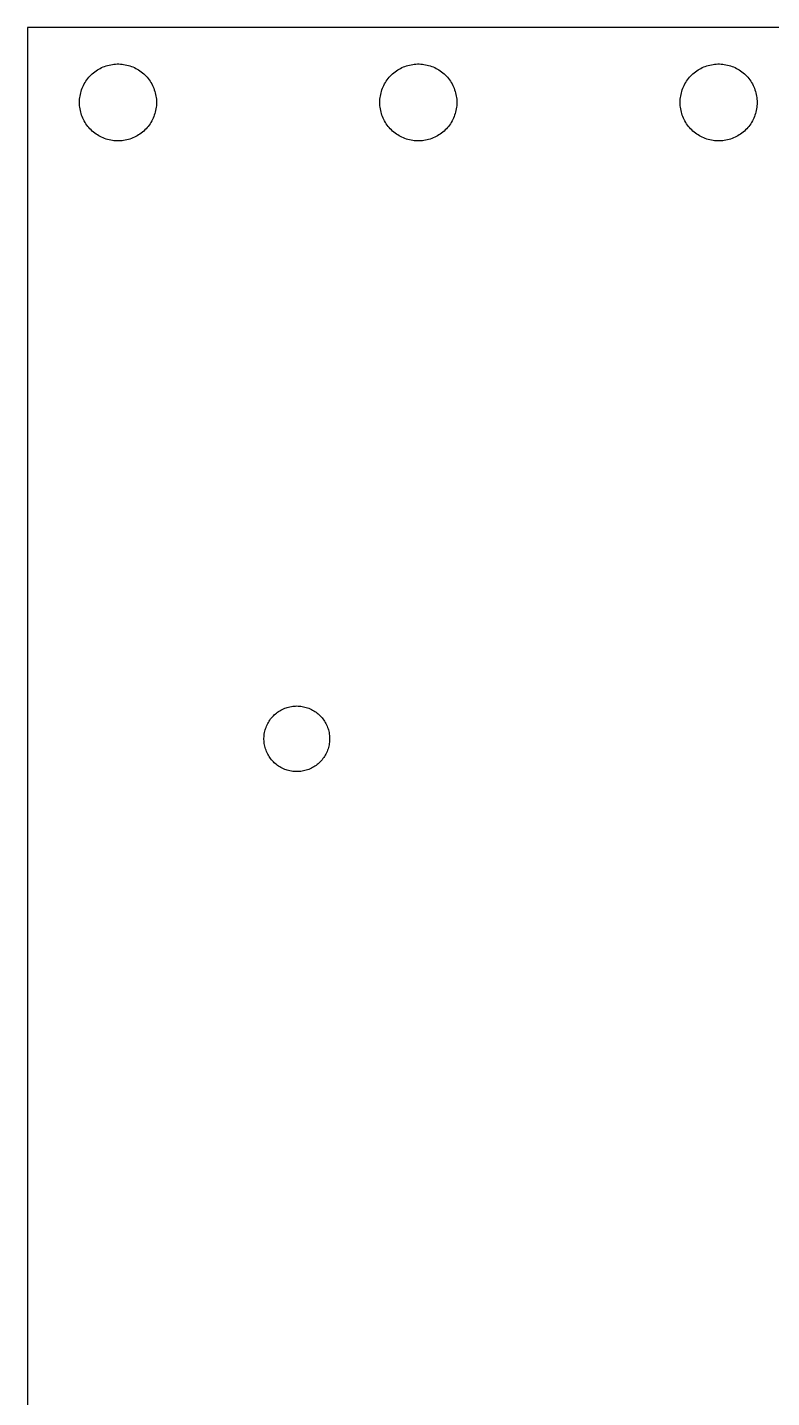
# Model space of a CAD drawing. Header units: metres. Extents: x -6 to 6, y -3.7 to 2.
# Drawn here: x -6.017 to -4.456, y -0.825 to 2.05 of the extents above; entities that cross this region are included whole.
import ezdxf

# ---------------------------------------------------------------- set-up
doc = ezdxf.new("R2010")
doc.units = ezdxf.units.M

msp = doc.modelspace()

# ---------------------------------------------------------------- linework, layer by layer
for p, q in [((6.01672, 2.04999), (-6.01672, 2.04999)), ((-6.01672, 2.04999), (-6.01672, -2.95)), ((-5.87819, 1.9547), (-5.87553, 1.9568)), ((-5.87553, 1.9568), (-5.8728, 1.95879)), ((-5.8728, 1.95879), (-5.87, 1.96066)), ((-5.87, 1.96066), (-5.8671, 1.9624)), ((-5.8671, 1.9624), (-5.86414, 1.96404)), ((-5.86414, 1.96404), (-5.86111, 1.96555)), ((-5.86111, 1.96555), (-5.85802, 1.96692)), ((-5.85802, 1.96692), (-5.85487, 1.96815)), ((-5.85487, 1.96815), (-5.85168, 1.96927)), ((-5.85168, 1.96927), (-5.84845, 1.97025)), ((-5.84845, 1.97025), (-5.84517, 1.97108)), ((-5.84517, 1.97108), (-5.84187, 1.97179)), ((-5.84187, 1.97179), (-5.83853, 1.97235)), ((-5.83853, 1.97235), (-5.83517, 1.97278)), ((-5.83517, 1.97278), (-5.83182, 1.97307)), ((-5.83182, 1.97307), (-5.82843, 1.97321)), ((-5.82843, 1.97321), (-5.82506, 1.97321)), ((-5.82506, 1.97321), (-5.82167, 1.97307)), ((-5.82167, 1.97307), (-5.81831, 1.97278)), ((-5.81831, 1.97278), (-5.81496, 1.97235)), ((-5.81496, 1.97235), (-5.81161, 1.97179)), ((-5.81161, 1.97179), (-5.80832, 1.97108)), ((-5.80832, 1.97108), (-5.80504, 1.97025)), ((-5.80504, 1.97025), (-5.8018, 1.96927)), ((-5.8018, 1.96927), (-5.79861, 1.96815)), ((-5.79861, 1.96815), (-5.79547, 1.96692)), ((-5.79547, 1.96692), (-5.79237, 1.96555)), ((-5.79237, 1.96555), (-5.78935, 1.96404)), ((-5.78935, 1.96404), (-5.78639, 1.9624)), ((-5.78639, 1.9624), (-5.78349, 1.96066)), ((-5.78349, 1.96066), (-5.78069, 1.95879)), ((-5.78069, 1.95879), (-5.77795, 1.9568)), ((-5.77795, 1.9568), (-5.7753, 1.9547)), ((-5.24828, 1.9547), (-5.24562, 1.9568)), ((-5.24562, 1.9568), (-5.24289, 1.95879)), ((-5.24289, 1.95879), (-5.24007, 1.96066)), ((-5.24007, 1.96066), (-5.23718, 1.9624)), ((-5.23718, 1.9624), (-5.23422, 1.96404)), ((-5.23422, 1.96404), (-5.23119, 1.96555)), ((-5.23119, 1.96555), (-5.2281, 1.96692)), ((-5.2281, 1.96692), (-5.22496, 1.96815)), ((-5.22496, 1.96815), (-5.22177, 1.96927)), ((-5.22177, 1.96927), (-5.21852, 1.97025)), ((-5.21852, 1.97025), (-5.21526, 1.97108)), ((-5.21526, 1.97108), (-5.21194, 1.97179)), ((-5.21194, 1.97179), (-5.20862, 1.97235)), ((-5.20862, 1.97235), (-5.20526, 1.97278)), ((-5.20526, 1.97278), (-5.20189, 1.97307)), ((-5.20189, 1.97307), (-5.19852, 1.97321)), ((-5.19852, 1.97321), (-5.19513, 1.97321)), ((-5.19513, 1.97321), (-5.19176, 1.97307)), ((-5.19176, 1.97307), (-5.18839, 1.97278)), ((-5.18839, 1.97278), (-5.18503, 1.97235)), ((-5.18503, 1.97235), (-5.1817, 1.97179)), ((-5.1817, 1.97179), (-5.17839, 1.97108)), ((-5.17839, 1.97108), (-5.17513, 1.97025)), ((-5.17513, 1.97025), (-5.17189, 1.96927)), ((-5.17189, 1.96927), (-5.16869, 1.96815)), ((-5.16869, 1.96815), (-5.16554, 1.96692)), ((-5.16554, 1.96692), (-5.16246, 1.96555)), ((-5.16246, 1.96555), (-5.15944, 1.96404)), ((-5.15944, 1.96404), (-5.15646, 1.9624)), ((-5.15646, 1.9624), (-5.15358, 1.96066)), ((-5.15358, 1.96066), (-5.15076, 1.95879)), ((-5.15076, 1.95879), (-5.14803, 1.9568)), ((-5.14803, 1.9568), (-5.14537, 1.9547)), ((-4.61835, 1.9547), (-4.61569, 1.9568)), ((-4.61569, 1.9568), (-4.61296, 1.95879)), ((-4.61296, 1.95879), (-4.61015, 1.96066)), ((-4.61015, 1.96066), (-4.60725, 1.9624)), ((-4.60725, 1.9624), (-4.60429, 1.96404)), ((-4.60429, 1.96404), (-4.60127, 1.96555)), ((-4.60127, 1.96555), (-4.59818, 1.96692)), ((-4.59818, 1.96692), (-4.59503, 1.96815)), ((-4.59503, 1.96815), (-4.59184, 1.96927)), ((-4.59184, 1.96927), (-4.58861, 1.97025)), ((-4.58861, 1.97025), (-4.58533, 1.97108)), ((-4.58533, 1.97108), (-4.58203, 1.97179)), ((-4.58203, 1.97179), (-4.57869, 1.97235)), ((-4.57869, 1.97235), (-4.57533, 1.97278)), ((-4.57533, 1.97278), (-4.57198, 1.97307)), ((-4.57198, 1.97307), (-4.56859, 1.97321)), ((-4.56859, 1.97321), (-4.56522, 1.97321)), ((-4.56522, 1.97321), (-4.56183, 1.97307)), ((-4.56183, 1.97307), (-4.55847, 1.97278)), ((-4.55847, 1.97278), (-4.55511, 1.97235)), ((-4.55511, 1.97235), (-4.55177, 1.97179)), ((-4.55177, 1.97179), (-4.54848, 1.97108)), ((-4.54848, 1.97108), (-4.5452, 1.97025)), ((-4.5452, 1.97025), (-4.54196, 1.96927)), ((-4.54196, 1.96927), (-4.53877, 1.96815)), ((-4.53877, 1.96815), (-4.53563, 1.96692)), ((-4.53563, 1.96692), (-4.53253, 1.96555)), ((-4.53253, 1.96555), (-4.52951, 1.96404)), ((-4.52951, 1.96404), (-4.52655, 1.9624)), ((-4.52655, 1.9624), (-4.52365, 1.96066)), ((-4.52365, 1.96066), (-4.52084, 1.95879)), ((-4.52084, 1.95879), (-4.51811, 1.9568)), ((-4.51811, 1.9568), (-4.51546, 1.9547)), ((-5.90048, 1.92534), (-5.89903, 1.92839)), ((-5.89903, 1.92839), (-5.89748, 1.9314)), ((-5.89748, 1.9314), (-5.89578, 1.93433)), ((-5.89578, 1.93433), (-5.89397, 1.93718)), ((-5.89397, 1.93718), (-5.89204, 1.93996)), ((-5.89204, 1.93996), (-5.89, 1.94264)), ((-5.89, 1.94264), (-5.88785, 1.94525)), ((-5.88785, 1.94525), (-5.88557, 1.94775)), ((-5.88557, 1.94775), (-5.88321, 1.95018)), ((-5.88321, 1.95018), (-5.88075, 1.95248)), ((-5.88075, 1.95248), (-5.87819, 1.9547)), ((-5.7753, 1.9547), (-5.77274, 1.95248)), ((-5.77274, 1.95248), (-5.77028, 1.95018)), ((-5.77028, 1.95018), (-5.76791, 1.94775)), ((-5.76791, 1.94775), (-5.76566, 1.94525)), ((-5.76566, 1.94525), (-5.76349, 1.94264)), ((-5.76349, 1.94264), (-5.76144, 1.93996)), ((-5.76144, 1.93996), (-5.75952, 1.93718)), ((-5.75952, 1.93718), (-5.75771, 1.93433)), ((-5.75771, 1.93433), (-5.75601, 1.9314)), ((-5.75601, 1.9314), (-5.75446, 1.92839)), ((-5.75446, 1.92839), (-5.75302, 1.92534)), ((-5.27055, 1.92534), (-5.26912, 1.92839)), ((-5.26912, 1.92839), (-5.26755, 1.9314)), ((-5.26755, 1.9314), (-5.26585, 1.93433)), ((-5.26585, 1.93433), (-5.26405, 1.93718)), ((-5.26405, 1.93718), (-5.26212, 1.93996)), ((-5.26212, 1.93996), (-5.26007, 1.94264)), ((-5.26007, 1.94264), (-5.25792, 1.94525)), ((-5.25792, 1.94525), (-5.25566, 1.94775)), ((-5.25566, 1.94775), (-5.2533, 1.95018)), ((-5.2533, 1.95018), (-5.25082, 1.95248)), ((-5.25082, 1.95248), (-5.24828, 1.9547)), ((-5.14537, 1.9547), (-5.14282, 1.95248)), ((-5.14282, 1.95248), (-5.14035, 1.95018)), ((-5.14035, 1.95018), (-5.13799, 1.94775)), ((-5.13799, 1.94775), (-5.13573, 1.94525)), ((-5.13573, 1.94525), (-5.13358, 1.94264)), ((-5.13358, 1.94264), (-5.13153, 1.93996)), ((-5.13153, 1.93996), (-5.12959, 1.93718)), ((-5.12959, 1.93718), (-5.12779, 1.93433)), ((-5.12779, 1.93433), (-5.1261, 1.9314)), ((-5.1261, 1.9314), (-5.12453, 1.92839)), ((-5.12453, 1.92839), (-5.12309, 1.92534)), ((-4.64064, 1.92534), (-4.63919, 1.92839)), ((-4.63919, 1.92839), (-4.63763, 1.9314)), ((-4.63763, 1.9314), (-4.63594, 1.93433)), ((-4.63594, 1.93433), (-4.63412, 1.93718)), ((-4.63412, 1.93718), (-4.6322, 1.93996)), ((-4.6322, 1.93996), (-4.63016, 1.94264)), ((-4.63016, 1.94264), (-4.62801, 1.94525)), ((-4.62801, 1.94525), (-4.62573, 1.94775)), ((-4.62573, 1.94775), (-4.62337, 1.95018)), ((-4.62337, 1.95018), (-4.62091, 1.95248)), ((-4.62091, 1.95248), (-4.61835, 1.9547)), ((-4.51546, 1.9547), (-4.51289, 1.95248)), ((-4.51289, 1.95248), (-4.51044, 1.95018)), ((-4.51044, 1.95018), (-4.50807, 1.94775)), ((-4.50807, 1.94775), (-4.50581, 1.94525)), ((-4.50581, 1.94525), (-4.50365, 1.94264)), ((-4.50365, 1.94264), (-4.5016, 1.93996)), ((-4.5016, 1.93996), (-4.49968, 1.93718)), ((-4.49968, 1.93718), (-4.49786, 1.93433)), ((-4.49786, 1.93433), (-4.49617, 1.9314)), ((-4.49617, 1.9314), (-4.49461, 1.92839)), ((-4.49461, 1.92839), (-4.49316, 1.92534)), ((-5.90738, 1.89589), (-5.90717, 1.89926)), ((-5.90717, 1.89926), (-5.90681, 1.90263)), ((-5.90681, 1.90263), (-5.90633, 1.90598)), ((-5.90633, 1.90598), (-5.90569, 1.90929)), ((-5.90569, 1.90929), (-5.90492, 1.91258)), ((-5.90492, 1.91258), (-5.90401, 1.91583)), ((-5.90401, 1.91583), (-5.90297, 1.91905)), ((-5.90297, 1.91905), (-5.90178, 1.92223)), ((-5.90178, 1.92223), (-5.90048, 1.92534)), ((-5.75302, 1.92534), (-5.75171, 1.92223)), ((-5.75171, 1.92223), (-5.75052, 1.91905)), ((-5.75052, 1.91905), (-5.74948, 1.91583)), ((-5.74948, 1.91583), (-5.74857, 1.91258)), ((-5.74857, 1.91258), (-5.7478, 1.90929)), ((-5.7478, 1.90929), (-5.74716, 1.90598)), ((-5.74716, 1.90598), (-5.74667, 1.90263)), ((-5.74667, 1.90263), (-5.74632, 1.89926)), ((-5.74632, 1.89926), (-5.74611, 1.89589)), ((-5.27747, 1.89589), (-5.27725, 1.89926)), ((-5.27725, 1.89926), (-5.2769, 1.90263)), ((-5.2769, 1.90263), (-5.2764, 1.90598)), ((-5.2764, 1.90598), (-5.27577, 1.90929)), ((-5.27577, 1.90929), (-5.27499, 1.91258)), ((-5.27499, 1.91258), (-5.27409, 1.91583)), ((-5.27409, 1.91583), (-5.27304, 1.91905)), ((-5.27304, 1.91905), (-5.27187, 1.92223)), ((-5.27187, 1.92223), (-5.27055, 1.92534)), ((-5.12309, 1.92534), (-5.12178, 1.92223)), ((-5.12178, 1.92223), (-5.12061, 1.91905)), ((-5.12061, 1.91905), (-5.11955, 1.91583)), ((-5.11955, 1.91583), (-5.11865, 1.91258)), ((-5.11865, 1.91258), (-5.11787, 1.90929)), ((-5.11787, 1.90929), (-5.11725, 1.90598)), ((-5.11725, 1.90598), (-5.11674, 1.90263)), ((-5.11674, 1.90263), (-5.11639, 1.89926)), ((-5.11639, 1.89926), (-5.11618, 1.89589)), ((-4.64754, 1.89589), (-4.64732, 1.89926)), ((-4.64732, 1.89926), (-4.64697, 1.90263)), ((-4.64697, 1.90263), (-4.64648, 1.90598)), ((-4.64648, 1.90598), (-4.64584, 1.90929)), ((-4.64584, 1.90929), (-4.64508, 1.91258)), ((-4.64508, 1.91258), (-4.64417, 1.91583)), ((-4.64417, 1.91583), (-4.64313, 1.91905)), ((-4.64313, 1.91905), (-4.64194, 1.92223)), ((-4.64194, 1.92223), (-4.64064, 1.92534)), ((-4.49316, 1.92534), (-4.49187, 1.92223)), ((-4.49187, 1.92223), (-4.49068, 1.91905)), ((-4.49068, 1.91905), (-4.48964, 1.91583)), ((-4.48964, 1.91583), (-4.48872, 1.91258)), ((-4.48872, 1.91258), (-4.48796, 1.90929)), ((-4.48796, 1.90929), (-4.48732, 1.90598)), ((-4.48732, 1.90598), (-4.48683, 1.90263)), ((-4.48683, 1.90263), (-4.48648, 1.89926)), ((-4.48648, 1.89926), (-4.48627, 1.89589)), ((-5.90746, 1.89252), (-5.90738, 1.89589)), ((-5.90738, 1.88913), (-5.90746, 1.89252)), ((-5.90717, 1.88576), (-5.90738, 1.88913)), ((-5.90681, 1.8824), (-5.90717, 1.88576)), ((-5.90633, 1.87906), (-5.90681, 1.8824)), ((-5.90569, 1.87573), (-5.90633, 1.87906)), ((-5.90492, 1.87244), (-5.90569, 1.87573)), ((-5.90401, 1.86919), (-5.90492, 1.87244)), ((-5.90297, 1.86597), (-5.90401, 1.86919)), ((-5.74948, 1.86919), (-5.75052, 1.86597)), ((-5.74857, 1.87244), (-5.74948, 1.86919)), ((-5.7478, 1.87573), (-5.74857, 1.87244)), ((-5.74716, 1.87906), (-5.7478, 1.87573)), ((-5.74667, 1.8824), (-5.74716, 1.87906)), ((-5.74632, 1.88576), (-5.74667, 1.8824)), ((-5.74611, 1.88913), (-5.74632, 1.88576)), ((-5.74611, 1.89589), (-5.74603, 1.89252)), ((-5.74603, 1.89252), (-5.74611, 1.88913)), ((-5.27753, 1.89252), (-5.27747, 1.89589)), ((-5.27747, 1.88913), (-5.27753, 1.89252)), ((-5.27725, 1.88576), (-5.27747, 1.88913)), ((-5.2769, 1.8824), (-5.27725, 1.88576)), ((-5.2764, 1.87906), (-5.2769, 1.8824)), ((-5.27577, 1.87573), (-5.2764, 1.87906)), ((-5.27499, 1.87244), (-5.27577, 1.87573)), ((-5.27409, 1.86919), (-5.27499, 1.87244)), ((-5.27304, 1.86597), (-5.27409, 1.86919)), ((-5.11955, 1.86919), (-5.12061, 1.86597)), ((-5.11865, 1.87244), (-5.11955, 1.86919)), ((-5.11787, 1.87573), (-5.11865, 1.87244)), ((-5.11725, 1.87906), (-5.11787, 1.87573)), ((-5.11674, 1.8824), (-5.11725, 1.87906)), ((-5.11639, 1.88576), (-5.11674, 1.8824)), ((-5.11618, 1.88913), (-5.11639, 1.88576)), ((-5.11618, 1.89589), (-5.11612, 1.89252)), ((-5.11612, 1.89252), (-5.11618, 1.88913)), ((-4.64761, 1.89252), (-4.64754, 1.89589)), ((-4.64754, 1.88913), (-4.64761, 1.89252)), ((-4.64732, 1.88576), (-4.64754, 1.88913)), ((-4.64697, 1.8824), (-4.64732, 1.88576)), ((-4.64648, 1.87906), (-4.64697, 1.8824)), ((-4.64584, 1.87573), (-4.64648, 1.87906)), ((-4.64508, 1.87244), (-4.64584, 1.87573)), ((-4.64417, 1.86919), (-4.64508, 1.87244)), ((-4.64313, 1.86597), (-4.64417, 1.86919)), ((-4.48964, 1.86919), (-4.49068, 1.86597)), ((-4.48872, 1.87244), (-4.48964, 1.86919)), ((-4.48796, 1.87573), (-4.48872, 1.87244)), ((-4.48732, 1.87906), (-4.48796, 1.87573)), ((-4.48683, 1.8824), (-4.48732, 1.87906)), ((-4.48648, 1.88576), (-4.48683, 1.8824)), ((-4.48627, 1.88913), (-4.48648, 1.88576)), ((-4.48627, 1.89589), (-4.48619, 1.89252)), ((-4.48619, 1.89252), (-4.48627, 1.88913)), ((-5.90178, 1.86281), (-5.90297, 1.86597)), ((-5.90048, 1.85968), (-5.90178, 1.86281)), ((-5.89903, 1.85663), (-5.90048, 1.85968)), ((-5.89748, 1.85364), (-5.89903, 1.85663)), ((-5.89578, 1.85071), (-5.89748, 1.85364)), ((-5.89397, 1.84785), (-5.89578, 1.85071)), ((-5.89204, 1.84508), (-5.89397, 1.84785)), ((-5.89, 1.84238), (-5.89204, 1.84508)), ((-5.88785, 1.83978), (-5.89, 1.84238)), ((-5.76349, 1.84238), (-5.76566, 1.83978)), ((-5.76144, 1.84508), (-5.76349, 1.84238)), ((-5.75952, 1.84785), (-5.76144, 1.84508)), ((-5.75771, 1.85071), (-5.75952, 1.84785)), ((-5.75601, 1.85364), (-5.75771, 1.85071)), ((-5.75446, 1.85663), (-5.75601, 1.85364)), ((-5.75302, 1.85968), (-5.75446, 1.85663)), ((-5.75171, 1.86281), (-5.75302, 1.85968)), ((-5.75052, 1.86597), (-5.75171, 1.86281)), ((-5.27187, 1.86281), (-5.27304, 1.86597)), ((-5.27055, 1.85968), (-5.27187, 1.86281)), ((-5.26912, 1.85663), (-5.27055, 1.85968)), ((-5.26755, 1.85364), (-5.26912, 1.85663)), ((-5.26585, 1.85071), (-5.26755, 1.85364)), ((-5.26405, 1.84785), (-5.26585, 1.85071)), ((-5.26212, 1.84508), (-5.26405, 1.84785)), ((-5.26007, 1.84238), (-5.26212, 1.84508)), ((-5.25792, 1.83978), (-5.26007, 1.84238)), ((-5.13358, 1.84238), (-5.13573, 1.83978)), ((-5.13153, 1.84508), (-5.13358, 1.84238)), ((-5.12959, 1.84785), (-5.13153, 1.84508)), ((-5.12779, 1.85071), (-5.12959, 1.84785)), ((-5.1261, 1.85364), (-5.12779, 1.85071)), ((-5.12453, 1.85663), (-5.1261, 1.85364)), ((-5.12309, 1.85968), (-5.12453, 1.85663)), ((-5.12178, 1.86281), (-5.12309, 1.85968)), ((-5.12061, 1.86597), (-5.12178, 1.86281)), ((-4.64194, 1.86281), (-4.64313, 1.86597)), ((-4.64064, 1.85968), (-4.64194, 1.86281)), ((-4.63919, 1.85663), (-4.64064, 1.85968)), ((-4.63763, 1.85364), (-4.63919, 1.85663)), ((-4.63594, 1.85071), (-4.63763, 1.85364)), ((-4.63412, 1.84785), (-4.63594, 1.85071)), ((-4.6322, 1.84508), (-4.63412, 1.84785)), ((-4.63016, 1.84238), (-4.6322, 1.84508)), ((-4.62801, 1.83978), (-4.63016, 1.84238)), ((-4.50365, 1.84238), (-4.50581, 1.83978)), ((-4.5016, 1.84508), (-4.50365, 1.84238)), ((-4.49968, 1.84785), (-4.5016, 1.84508)), ((-4.49786, 1.85071), (-4.49968, 1.84785)), ((-4.49617, 1.85364), (-4.49786, 1.85071)), ((-4.49461, 1.85663), (-4.49617, 1.85364)), ((-4.49316, 1.85968), (-4.49461, 1.85663)), ((-4.49187, 1.86281), (-4.49316, 1.85968)), ((-4.49068, 1.86597), (-4.49187, 1.86281)), ((-5.88557, 1.83727), (-5.88785, 1.83978)), ((-5.88321, 1.83485), (-5.88557, 1.83727)), ((-5.88075, 1.83253), (-5.88321, 1.83485)), ((-5.87819, 1.83032), (-5.88075, 1.83253)), ((-5.87553, 1.82823), (-5.87819, 1.83032)), ((-5.8728, 1.82623), (-5.87553, 1.82823)), ((-5.87, 1.82437), (-5.8728, 1.82623)), ((-5.8671, 1.82262), (-5.87, 1.82437)), ((-5.86414, 1.82098), (-5.8671, 1.82262)), ((-5.86111, 1.81949), (-5.86414, 1.82098)), ((-5.85802, 1.81812), (-5.86111, 1.81949)), ((-5.85487, 1.81686), (-5.85802, 1.81812)), ((-5.85168, 1.81575), (-5.85487, 1.81686)), ((-5.84845, 1.81477), (-5.85168, 1.81575)), ((-5.84517, 1.81393), (-5.84845, 1.81477)), ((-5.84187, 1.81323), (-5.84517, 1.81393)), ((-5.83853, 1.81267), (-5.84187, 1.81323)), ((-5.83517, 1.81224), (-5.83853, 1.81267)), ((-5.83182, 1.81197), (-5.83517, 1.81224)), ((-5.82843, 1.81183), (-5.83182, 1.81197)), ((-5.82506, 1.81183), (-5.82843, 1.81183)), ((-5.82167, 1.81197), (-5.82506, 1.81183)), ((-5.81831, 1.81224), (-5.82167, 1.81197)), ((-5.81496, 1.81267), (-5.81831, 1.81224)), ((-5.81161, 1.81323), (-5.81496, 1.81267)), ((-5.80832, 1.81393), (-5.81161, 1.81323)), ((-5.80504, 1.81477), (-5.80832, 1.81393)), ((-5.8018, 1.81575), (-5.80504, 1.81477)), ((-5.79861, 1.81686), (-5.8018, 1.81575)), ((-5.79547, 1.81812), (-5.79861, 1.81686)), ((-5.79237, 1.81949), (-5.79547, 1.81812)), ((-5.78935, 1.82098), (-5.79237, 1.81949)), ((-5.78639, 1.82262), (-5.78935, 1.82098)), ((-5.78349, 1.82437), (-5.78639, 1.82262)), ((-5.78069, 1.82623), (-5.78349, 1.82437)), ((-5.77795, 1.82823), (-5.78069, 1.82623)), ((-5.7753, 1.83032), (-5.77795, 1.82823)), ((-5.77274, 1.83253), (-5.7753, 1.83032)), ((-5.77028, 1.83485), (-5.77274, 1.83253)), ((-5.76791, 1.83727), (-5.77028, 1.83485)), ((-5.76566, 1.83978), (-5.76791, 1.83727)), ((-5.25566, 1.83727), (-5.25792, 1.83978)), ((-5.2533, 1.83485), (-5.25566, 1.83727)), ((-5.25082, 1.83253), (-5.2533, 1.83485)), ((-5.24828, 1.83032), (-5.25082, 1.83253)), ((-5.24562, 1.82823), (-5.24828, 1.83032)), ((-5.24289, 1.82623), (-5.24562, 1.82823)), ((-5.24007, 1.82437), (-5.24289, 1.82623)), ((-5.23718, 1.82262), (-5.24007, 1.82437)), ((-5.23422, 1.82098), (-5.23718, 1.82262)), ((-5.23119, 1.81949), (-5.23422, 1.82098)), ((-5.2281, 1.81812), (-5.23119, 1.81949)), ((-5.22496, 1.81686), (-5.2281, 1.81812)), ((-5.22177, 1.81575), (-5.22496, 1.81686)), ((-5.21852, 1.81477), (-5.22177, 1.81575)), ((-5.21526, 1.81393), (-5.21852, 1.81477)), ((-5.21194, 1.81323), (-5.21526, 1.81393)), ((-5.20862, 1.81267), (-5.21194, 1.81323)), ((-5.20526, 1.81224), (-5.20862, 1.81267)), ((-5.20189, 1.81197), (-5.20526, 1.81224)), ((-5.19852, 1.81183), (-5.20189, 1.81197)), ((-5.19513, 1.81183), (-5.19852, 1.81183)), ((-5.19176, 1.81197), (-5.19513, 1.81183)), ((-5.18839, 1.81224), (-5.19176, 1.81197)), ((-5.18503, 1.81267), (-5.18839, 1.81224)), ((-5.1817, 1.81323), (-5.18503, 1.81267)), ((-5.17839, 1.81393), (-5.1817, 1.81323)), ((-5.17513, 1.81477), (-5.17839, 1.81393)), ((-5.17189, 1.81575), (-5.17513, 1.81477)), ((-5.16869, 1.81686), (-5.17189, 1.81575)), ((-5.16554, 1.81812), (-5.16869, 1.81686)), ((-5.16246, 1.81949), (-5.16554, 1.81812)), ((-5.15944, 1.82098), (-5.16246, 1.81949)), ((-5.15646, 1.82262), (-5.15944, 1.82098)), ((-5.15358, 1.82437), (-5.15646, 1.82262)), ((-5.15076, 1.82623), (-5.15358, 1.82437)), ((-5.14803, 1.82823), (-5.15076, 1.82623)), ((-5.14537, 1.83032), (-5.14803, 1.82823)), ((-5.14282, 1.83253), (-5.14537, 1.83032)), ((-5.14035, 1.83485), (-5.14282, 1.83253)), ((-5.13799, 1.83727), (-5.14035, 1.83485)), ((-5.13573, 1.83978), (-5.13799, 1.83727)), ((-4.62573, 1.83727), (-4.62801, 1.83978)), ((-4.62337, 1.83485), (-4.62573, 1.83727)), ((-4.62091, 1.83253), (-4.62337, 1.83485)), ((-4.61835, 1.83032), (-4.62091, 1.83253)), ((-4.61569, 1.82823), (-4.61835, 1.83032)), ((-4.61296, 1.82623), (-4.61569, 1.82823)), ((-4.61015, 1.82437), (-4.61296, 1.82623)), ((-4.60725, 1.82262), (-4.61015, 1.82437)), ((-4.60429, 1.82098), (-4.60725, 1.82262)), ((-4.60127, 1.81949), (-4.60429, 1.82098)), ((-4.59818, 1.81812), (-4.60127, 1.81949)), ((-4.59503, 1.81686), (-4.59818, 1.81812)), ((-4.59184, 1.81575), (-4.59503, 1.81686)), ((-4.58861, 1.81477), (-4.59184, 1.81575)), ((-4.58533, 1.81393), (-4.58861, 1.81477)), ((-4.58203, 1.81323), (-4.58533, 1.81393)), ((-4.57869, 1.81267), (-4.58203, 1.81323)), ((-4.57533, 1.81224), (-4.57869, 1.81267)), ((-4.57198, 1.81197), (-4.57533, 1.81224)), ((-4.56859, 1.81183), (-4.57198, 1.81197)), ((-4.56522, 1.81183), (-4.56859, 1.81183)), ((-4.56183, 1.81197), (-4.56522, 1.81183)), ((-4.55847, 1.81224), (-4.56183, 1.81197)), ((-4.55511, 1.81267), (-4.55847, 1.81224)), ((-4.55177, 1.81323), (-4.55511, 1.81267)), ((-4.54848, 1.81393), (-4.55177, 1.81323)), ((-4.5452, 1.81477), (-4.54848, 1.81393)), ((-4.54196, 1.81575), (-4.5452, 1.81477)), ((-4.53877, 1.81686), (-4.54196, 1.81575)), ((-4.53563, 1.81812), (-4.53877, 1.81686)), ((-4.53253, 1.81949), (-4.53563, 1.81812)), ((-4.52951, 1.82098), (-4.53253, 1.81949)), ((-4.52655, 1.82262), (-4.52951, 1.82098)), ((-4.52365, 1.82437), (-4.52655, 1.82262)), ((-4.52084, 1.82623), (-4.52365, 1.82437)), ((-4.51811, 1.82823), (-4.52084, 1.82623)), ((-4.51546, 1.83032), (-4.51811, 1.82823)), ((-4.51289, 1.83253), (-4.51546, 1.83032)), ((-4.51044, 1.83485), (-4.51289, 1.83253)), ((-4.50807, 1.83727), (-4.51044, 1.83485)), ((-4.50581, 1.83978), (-4.50807, 1.83727)), ((-5.50288, 0.603378), (-5.5009, 0.605484)), ((-5.5009, 0.605484), (-5.49884, 0.607498)), ((-5.49884, 0.607498), (-5.4967, 0.609436)), ((-5.4967, 0.609436), (-5.49448, 0.611267)), ((-5.49448, 0.611267), (-5.49217, 0.613022)), ((-5.49217, 0.613022), (-5.48981, 0.614655)), ((-5.48981, 0.614655), (-5.48737, 0.616211)), ((-5.48737, 0.616211), (-5.48486, 0.617645)), ((-5.48486, 0.617645), (-5.48232, 0.618988)), ((-5.48232, 0.618988), (-5.47971, 0.620224)), ((-5.47971, 0.620224), (-5.47704, 0.621338)), ((-5.47704, 0.621338), (-5.47433, 0.622345)), ((-5.47433, 0.622345), (-5.47159, 0.62323)), ((-5.47159, 0.62323), (-5.46881, 0.624008)), ((-5.46881, 0.624008), (-5.466, 0.624664)), ((-5.466, 0.624664), (-5.46317, 0.625214)), ((-5.46317, 0.625214), (-5.46031, 0.625626)), ((-5.46031, 0.625626), (-5.45744, 0.625931)), ((-5.45744, 0.625931), (-5.45456, 0.626114)), ((-5.45456, 0.626114), (-5.45168, 0.626175)), ((-5.45168, 0.626175), (-5.44879, 0.626114)), ((-5.44879, 0.626114), (-5.44591, 0.625931)), ((-5.44591, 0.625931), (-5.44304, 0.625626)), ((-5.44304, 0.625626), (-5.44019, 0.625214)), ((-5.44019, 0.625214), (-5.43735, 0.624664)), ((-5.43735, 0.624664), (-5.43454, 0.624008)), ((-5.43454, 0.624008), (-5.43176, 0.62323)), ((-5.43176, 0.62323), (-5.42902, 0.622345)), ((-5.42902, 0.622345), (-5.42632, 0.621338)), ((-5.42632, 0.621338), (-5.42366, 0.620224)), ((-5.42366, 0.620224), (-5.42104, 0.618988)), ((-5.42104, 0.618988), (-5.41849, 0.617645)), ((-5.41849, 0.617645), (-5.41599, 0.616211)), ((-5.41599, 0.616211), (-5.41354, 0.614655)), ((-5.41354, 0.614655), (-5.41118, 0.613022)), ((-5.41118, 0.613022), (-5.40887, 0.611267)), ((-5.40887, 0.611267), (-5.40666, 0.609436)), ((-5.40666, 0.609436), (-5.40451, 0.607498)), ((-5.40451, 0.607498), (-5.40245, 0.605484)), ((-5.40245, 0.605484), (-5.40048, 0.603378)), ((-5.51875, 0.573013), (-5.51804, 0.575806)), ((-5.51804, 0.575806), (-5.5172, 0.578568)), ((-5.5172, 0.578568), (-5.51625, 0.581299)), ((-5.51625, 0.581299), (-5.5152, 0.583969)), ((-5.5152, 0.583969), (-5.51402, 0.586609)), ((-5.51402, 0.586609), (-5.51274, 0.589203)), ((-5.51274, 0.589203), (-5.51134, 0.591721)), ((-5.51134, 0.591721), (-5.50986, 0.594193)), ((-5.50986, 0.594193), (-5.50826, 0.596603)), ((-5.50826, 0.596603), (-5.50656, 0.598938)), ((-5.50656, 0.598938), (-5.50476, 0.601196)), ((-5.50476, 0.601196), (-5.50288, 0.603378)), ((-5.40048, 0.603378), (-5.39859, 0.601196)), ((-5.39859, 0.601196), (-5.3968, 0.598938)), ((-5.3968, 0.598938), (-5.3951, 0.596603)), ((-5.3951, 0.596603), (-5.39351, 0.594193)), ((-5.39351, 0.594193), (-5.39201, 0.591721)), ((-5.39201, 0.591721), (-5.39062, 0.589203)), ((-5.39062, 0.589203), (-5.38934, 0.586609)), ((-5.38934, 0.586609), (-5.38817, 0.583969)), ((-5.38817, 0.583969), (-5.3871, 0.581299)), ((-5.3871, 0.581299), (-5.38615, 0.578568)), ((-5.38615, 0.578568), (-5.38531, 0.575806)), ((-5.38531, 0.575806), (-5.3846, 0.573013)), ((-5.52055, 0.558716), (-5.52045, 0.5616)), ((-5.52055, 0.555832), (-5.52055, 0.558716)), ((-5.52045, 0.552948), (-5.52055, 0.555832)), ((-5.52045, 0.5616), (-5.5202, 0.564484)), ((-5.5202, 0.550079), (-5.52045, 0.552948)), ((-5.5202, 0.564484), (-5.51984, 0.567337)), ((-5.51984, 0.547211), (-5.5202, 0.550079)), ((-5.51984, 0.567337), (-5.51935, 0.57019)), ((-5.51935, 0.544373), (-5.51984, 0.547211)), ((-5.51935, 0.57019), (-5.51875, 0.573013)), ((-5.3846, 0.573013), (-5.384, 0.57019)), ((-5.384, 0.57019), (-5.38351, 0.567337)), ((-5.38351, 0.547211), (-5.384, 0.544373)), ((-5.38351, 0.567337), (-5.38316, 0.564484)), ((-5.38316, 0.550079), (-5.38351, 0.547211)), ((-5.38316, 0.564484), (-5.38292, 0.5616)), ((-5.38292, 0.552948), (-5.38316, 0.550079)), ((-5.38292, 0.5616), (-5.3828, 0.558716)), ((-5.3828, 0.555832), (-5.38292, 0.552948)), ((-5.3828, 0.558716), (-5.3828, 0.555832)), ((-5.51875, 0.54155), (-5.51935, 0.544373)), ((-5.51804, 0.538742), (-5.51875, 0.54155)), ((-5.5172, 0.53598), (-5.51804, 0.538742)), ((-5.51625, 0.533264), (-5.5172, 0.53598)), ((-5.5152, 0.530579), (-5.51625, 0.533264)), ((-5.51402, 0.527939), (-5.5152, 0.530579)), ((-5.51274, 0.52536), (-5.51402, 0.527939)), ((-5.51134, 0.522827), (-5.51274, 0.52536)), ((-5.50986, 0.520355), (-5.51134, 0.522827)), ((-5.50826, 0.51796), (-5.50986, 0.520355)), ((-5.50656, 0.515625), (-5.50826, 0.51796)), ((-5.3951, 0.51796), (-5.3968, 0.515625)), ((-5.39351, 0.520355), (-5.3951, 0.51796)), ((-5.39201, 0.522827), (-5.39351, 0.520355)), ((-5.39062, 0.52536), (-5.39201, 0.522827)), ((-5.38934, 0.527939), (-5.39062, 0.52536)), ((-5.38817, 0.530579), (-5.38934, 0.527939)), ((-5.3871, 0.533264), (-5.38817, 0.530579)), ((-5.38615, 0.53598), (-5.3871, 0.533264)), ((-5.38531, 0.538742), (-5.38615, 0.53598)), ((-5.3846, 0.54155), (-5.38531, 0.538742)), ((-5.384, 0.544373), (-5.3846, 0.54155)), ((-5.50476, 0.513351), (-5.50656, 0.515625)), ((-5.50288, 0.511169), (-5.50476, 0.513351)), ((-5.5009, 0.509064), (-5.50288, 0.511169)), ((-5.49884, 0.50705), (-5.5009, 0.509064)), ((-5.4967, 0.505127), (-5.49884, 0.50705)), ((-5.49448, 0.503281), (-5.4967, 0.505127)), ((-5.49217, 0.501541), (-5.49448, 0.503281)), ((-5.48981, 0.499893), (-5.49217, 0.501541)), ((-5.48737, 0.498337), (-5.48981, 0.499893)), ((-5.48486, 0.496902), (-5.48737, 0.498337)), ((-5.48232, 0.49556), (-5.48486, 0.496902)), ((-5.47971, 0.494339), (-5.48232, 0.49556)), ((-5.47704, 0.49321), (-5.47971, 0.494339)), ((-5.47433, 0.492203), (-5.47704, 0.49321)), ((-5.47159, 0.491318), (-5.47433, 0.492203)), ((-5.46881, 0.49054), (-5.47159, 0.491318)), ((-5.466, 0.489883), (-5.46881, 0.49054)), ((-5.46317, 0.489349), (-5.466, 0.489883)), ((-5.46031, 0.488922), (-5.46317, 0.489349)), ((-5.45744, 0.488617), (-5.46031, 0.488922)), ((-5.44304, 0.488922), (-5.44591, 0.488617)), ((-5.44019, 0.489349), (-5.44304, 0.488922)), ((-5.43735, 0.489883), (-5.44019, 0.489349)), ((-5.43454, 0.49054), (-5.43735, 0.489883)), ((-5.43176, 0.491318), (-5.43454, 0.49054)), ((-5.42902, 0.492203), (-5.43176, 0.491318)), ((-5.42632, 0.49321), (-5.42902, 0.492203)), ((-5.42366, 0.494339), (-5.42632, 0.49321)), ((-5.42104, 0.49556), (-5.42366, 0.494339)), ((-5.41849, 0.496902), (-5.42104, 0.49556)), ((-5.41599, 0.498337), (-5.41849, 0.496902)), ((-5.41354, 0.499893), (-5.41599, 0.498337)), ((-5.41118, 0.501541), (-5.41354, 0.499893)), ((-5.40887, 0.503281), (-5.41118, 0.501541)), ((-5.40666, 0.505127), (-5.40887, 0.503281)), ((-5.40451, 0.50705), (-5.40666, 0.505127)), ((-5.40245, 0.509064), (-5.40451, 0.50705)), ((-5.40048, 0.511169), (-5.40245, 0.509064)), ((-5.39859, 0.513351), (-5.40048, 0.511169)), ((-5.3968, 0.515625), (-5.39859, 0.513351)), ((-5.45456, 0.488434), (-5.45744, 0.488617)), ((-5.45168, 0.488373), (-5.45456, 0.488434)), ((-5.44879, 0.488434), (-5.45168, 0.488373)), ((-5.44591, 0.488617), (-5.44879, 0.488434))]:
    msp.add_line(p, q)

doc.saveas('drawing.dxf')
